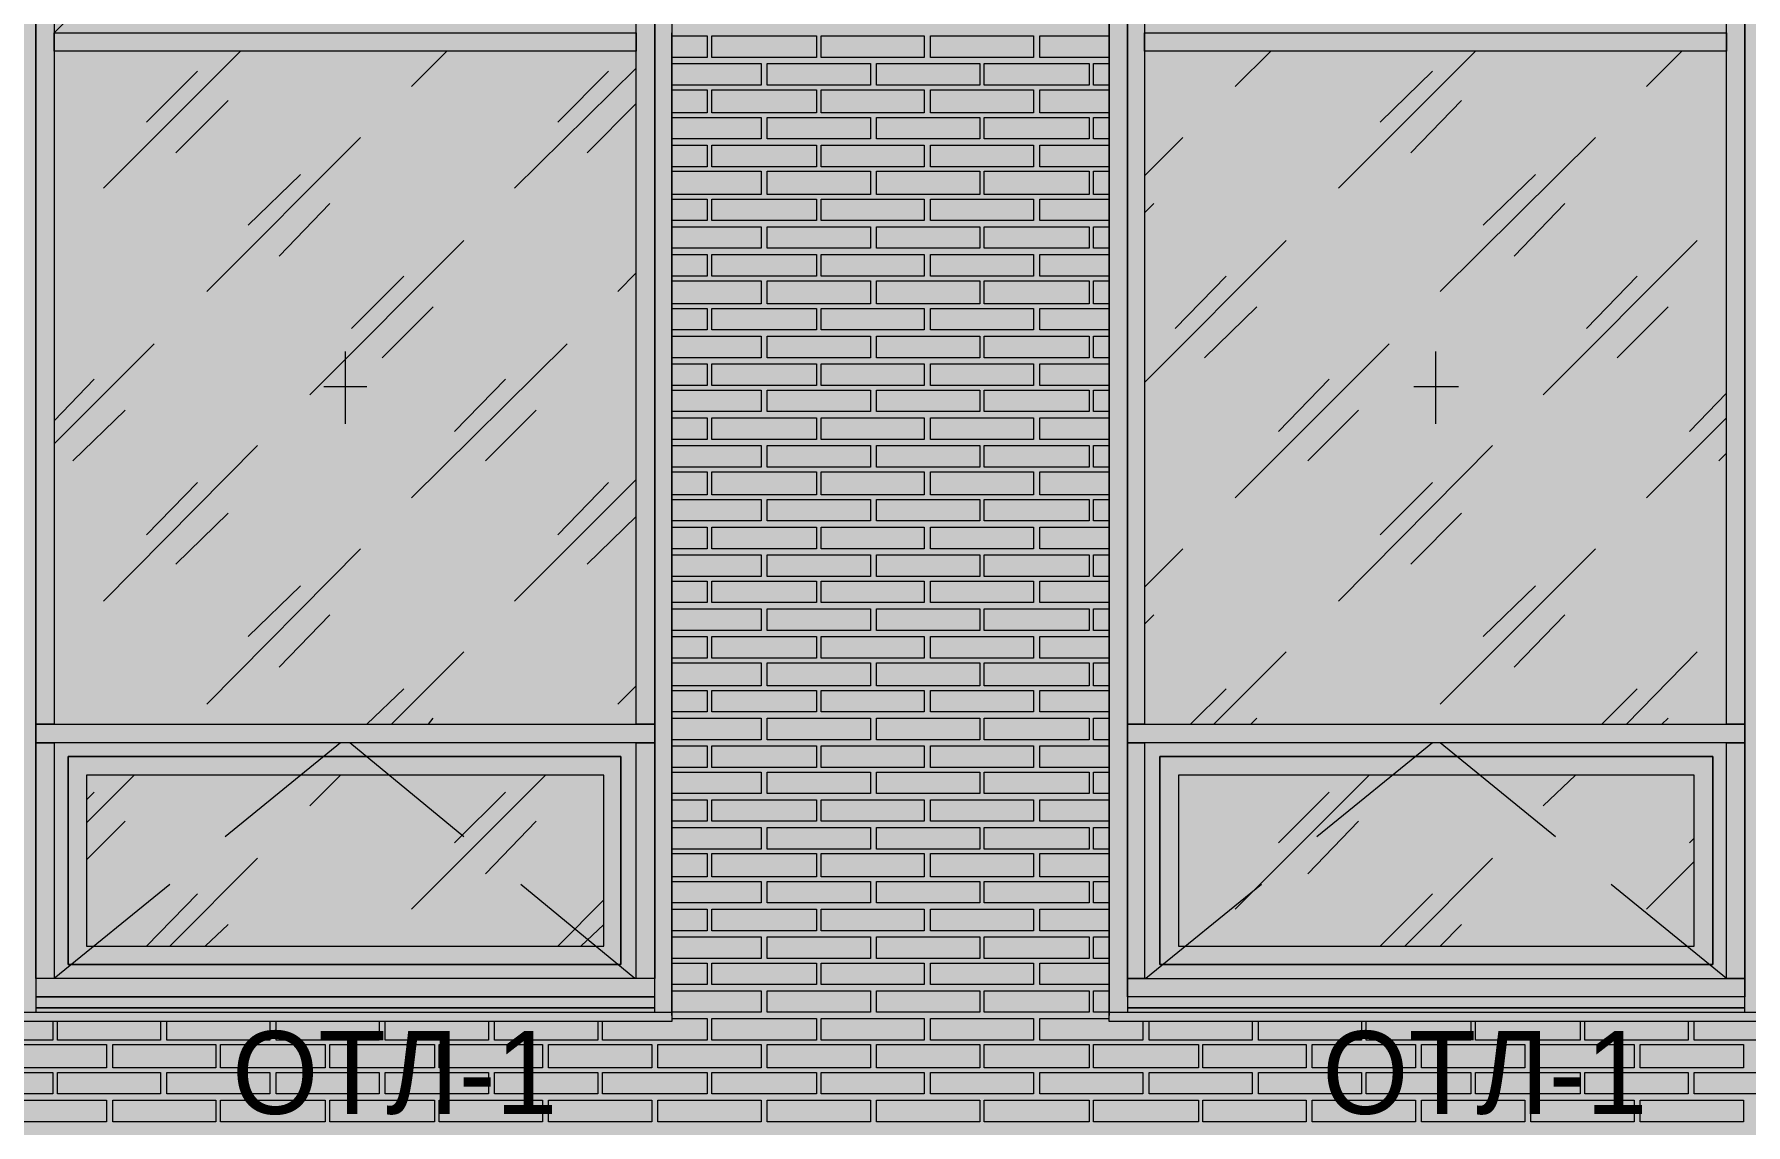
# Model space of a CAD drawing. Header units: millimetres. Extents: x -28928 to 100580, y -22867 to 36490.
# Drawn here: x 20052 to 24754, y -267 to 2729 of the extents above; entities that cross this region are included whole.
import ezdxf

# ---------------------------------------------------------------- set-up
doc = ezdxf.new("R2010")
doc.units = ezdxf.units.MM
doc.layers.add('PDF _Геометрия', color=7, linetype='Continuous', true_color=0x8f8e8d)
doc.layers.add('PDF _Сплошная заливка', color=7, linetype='Continuous', true_color=0xffffff)
doc.layers.add('PDF _Текст', color=7, linetype='Continuous')

msp = doc.modelspace()

# ---------------------------------------------------------------- hatches: boundary and pattern name
at = {"layer": 'PDF _Сплошная заливка', "true_color": 0xdcd6cf, "transparency": 33554559}
msp.add_hatch(color=254, dxfattribs=at).paths.add_polyline_path([(29465.3, 1544.1), (29486.4, 1544.1), (29486.4, 9028.4), (4952.2, 9028.4), (4952.2, -4713.2), (29465.3, -4713.2)])

# ---------------------------------------------------------------- linework, layer by layer
at = {"layer": 'PDF _Геометрия', "color": 7, "lineweight": 9}
for points in [[(20005.3, 6929.9), (20056.1, 6929.9), (20056.1, 6853.7), (20056.1, 2707.6), (20056.1, 808), (20056.1, 109.9), (20056.1, 42.2)], [(24803, 6929.9), (23004.9, 6929.9), (23004.9, 5711.4), (23004.9, 3553.7), (23004.9, 2733), (23004.9, 33.7), (23004.9, 109.9), (23004.9, 808), (23004.9, 2707.6), (23004.9, 6853.7), (23004.9, 6929.9), (23055.7, 6929.9), (23055.7, 6853.7), (23055.7, 2707.6), (23055.7, 808), (23055.7, 109.9), (23055.7, 42.2)], [(24752.2, 42.2), (24752.2, 109.9), (24752.2, 808), (24752.2, 2707.6), (24752.2, 6853.7), (24752.2, 6929.9), (24752.2, 6879.1), (24726.8, 6879.1), (23081.1, 6879.1), (23055.7, 6879.1), (23102.2, 6879.1), (23102.2, 2707.6), (23102.2, 833.4), (23055.7, 833.4), (23055.7, 2707.6), (23055.7, 6879.1), (23055.7, 6929.9), (23081.1, 6929.9), (24726.8, 6929.9), (24752.2, 6929.9), (24803, 6929.9)], [(20106.8, 6879.1), (20106.8, 2707.6), (20106.8, 833.4), (20056.1, 833.4), (20056.1, 2707.6), (20056.1, 6879.1)], [(21756.8, 42.2), (21756.8, 109.9), (21756.8, 808), (21756.8, 2707.6), (21756.8, 6853.7)], [(21803.4, 6853.7), (21803.4, 2707.6), (21803.4, 808), (21803.4, 109.9), (21803.4, 33.7), (21803.4, 2733)], [(20106.8, 2733), (21706.1, 2733), (21706.1, 2682.2), (20106.8, 2682.2), (20106.8, 2733), (20381.8, 3012.2)], [(20242.2, 2305.7), (20618.7, 2682.2)], [(21088.4, 2584.9), (21185.7, 2682.2)], [(23351.8, 2584.9), (23449.1, 2682.2)], [(23635.3, 2305.7), (24011.8, 2682.2)], [(24481.4, 2584.9), (24578.7, 2682.2)], [(21371.8, 2305.7), (21706.1, 2635.7)], [(20360.7, 2487.6), (20500.3, 2627.2)], [(21490.3, 2487.6), (21629.9, 2627.2)], [(23749.5, 2487.6), (23893.4, 2627.2)], [(20441.1, 2403), (20584.9, 2546.8)], [(23834.1, 2403), (23973.7, 2546.8)], [(21570.7, 2403), (21706.1, 2538.4)], [(20525.7, 2022.2), (20948.7, 2445.3)], [(23102.2, 2339.5), (23208, 2445.3)], [(23914.5, 2022.2), (24341.8, 2445.3)], [(20639.9, 2204.1), (20783.7, 2343.7)], [(24033, 2204.1), (24176.8, 2343.7)], [(20724.5, 2119.5), (20864.1, 2263.4)], [(23102.2, 2238), (23127.6, 2263.4)], [(24117.6, 2119.5), (24257.2, 2263.4)], [(20809.1, 1738.7), (21232.2, 2161.8)], [(23102.2, 1772.6), (23491.4, 2161.8)], [(24198, 1738.7), (24621.1, 2161.8)], [(21655.3, 2022.2), (21706.1, 2073)], [(20923.4, 1920.7), (21067.2, 2064.5)], [(23186.8, 1920.7), (23326.4, 2064.5)], [(24316.4, 1920.7), (24456.1, 2064.5)], [(21008, 1840.3), (21147.6, 1979.9)], [(23267.2, 1840.3), (23411.1, 1979.9)], [(24401.1, 1840.3), (24540.7, 1979.9)], [(20106.8, 1603.4), (20381.8, 1878.4)], [(20906.4, 1857.2), (20906.4, 1658.4)], [(21088.4, 1455.3), (21515.7, 1878.4)], [(23351.8, 1455.3), (23774.9, 1878.4)], [(23901.8, 1857.2), (23901.8, 1658.4)], [(20106.8, 1666.8), (20216.8, 1781)], [(20965.7, 1759.9), (20847.2, 1759.9)], [(21206.8, 1637.2), (21346.4, 1781)], [(23470.3, 1637.2), (23609.9, 1781)], [(23965.3, 1759.9), (23842.6, 1759.9)], [(24599.9, 1637.2), (24701.4, 1743)], [(20157.6, 1556.8), (20301.4, 1696.4)], [(21291.4, 1556.8), (21431.1, 1696.4)], [(23550.7, 1556.8), (23690.3, 1696.4)], [(24481.4, 1455.3), (24701.4, 1675.3)], [(20242.2, 1171.8), (20665.3, 1599.1)], [(23635.3, 1171.8), (24058.4, 1599.1)], [(24680.3, 1556.8), (24701.4, 1578)], [(21371.8, 1171.8), (21706.1, 1506)], [(20360.7, 1353.7), (20500.3, 1497.6)], [(21490.3, 1353.7), (21629.9, 1497.6)], [(23749.5, 1353.7), (23893.4, 1497.6)], [(20441.1, 1273.4), (20584.9, 1413)], [(23834.1, 1273.4), (23973.7, 1413)], [(21570.7, 1273.4), (21706.1, 1404.5)], [(20525.7, 888.4), (20948.7, 1315.7)], [(23102.2, 1209.9), (23208, 1315.7)], [(23914.5, 888.4), (24341.8, 1315.7)], [(20639.9, 1074.5), (20783.7, 1214.1)], [(24033, 1074.5), (24176.8, 1214.1)], [(20724.5, 989.9), (20864.1, 1133.7)], [(23102.2, 1108.4), (23127.6, 1133.7)], [(24117.6, 989.9), (24257.2, 1133.7)], [(21033.4, 833.4), (21232.2, 1032.2)], [(23292.6, 833.4), (23491.4, 1032.2)], [(24426.4, 833.4), (24621.1, 1032.2)], [(20965.7, 833.4), (21067.2, 930.7)], [(21655.3, 888.4), (21706.1, 939.1)], [(23229.1, 833.4), (23326.4, 930.7)], [(24358.7, 833.4), (24456.1, 930.7)], [(21134.9, 833.4), (21147.6, 850.3)], [(23394.1, 833.4), (23411.1, 850.3)], [(24523.7, 833.4), (24540.7, 850.3)], [(20424.1, 393.4), (20106.8, 135.3), (20056.1, 135.3), (20056.1, 84.5), (21756.8, 84.5), (21756.8, 135.3), (20056.1, 135.3), (20056.1, 782.6), (20106.8, 782.6), (20106.8, 135.3)], [(20893.7, 782.6), (20576.4, 524.5)], [(21232.2, 524.5), (20919.1, 782.6)], [(23893.4, 782.6), (23576.1, 524.5)], [(24231.8, 524.5), (23914.5, 782.6)], [(24701.4, 135.3), (24701.4, 782.6), (24752.2, 782.6), (24752.2, 135.3), (24701.4, 135.3), (24384.1, 393.4)], [(20195.7, 562.6), (20326.8, 693.7)], [(20809.1, 609.1), (20893.7, 693.7)], [(21088.4, 325.7), (21456.4, 693.7)], [(23351.8, 325.7), (23719.9, 693.7)], [(24198, 609.1), (24286.8, 693.7)], [(20195.7, 626), (20216.8, 647.2)], [(21206.8, 507.6), (21346.4, 647.2)], [(23470.3, 507.6), (23609.9, 647.2)], [(20195.7, 461), (20301.4, 566.8)], [(21291.4, 423), (21431.1, 566.8)], [(23550.7, 423), (23690.3, 566.8)], [(24599.9, 507.6), (24612.6, 520.3)], [(20424.1, 224.1), (20665.3, 465.3)], [(23817.2, 224.1), (24058.4, 465.3)], [(24481.4, 325.7), (24612.6, 456.8)], [(21701.8, 135.3), (21388.7, 393.4)], [(23423.7, 393.4), (23106.4, 135.3)], [(20360.7, 224.1), (20500.3, 368)], [(21490.3, 224.1), (21617.2, 351)], [(23749.5, 224.1), (23893.4, 368)], [(20521.4, 224.1), (20584.9, 283.4)], [(21553.7, 224.1), (21617.2, 283.4)], [(23914.5, 224.1), (23973.7, 283.4)], [(21756.8, 84.5), (20056.1, 84.5)], [(21756.8, 54.9), (20056.1, 54.9), (21756.8, 54.9)], [(21756.8, 54.9), (20056.1, 54.9)], [(24752.2, 84.5), (23055.7, 84.5)], [(24752.2, 54.9), (23055.7, 54.9), (24752.2, 54.9)], [(24752.2, 54.9), (23055.7, 54.9)], [(21803.4, 46.4), (21803.4, 42.2), (21803.4, 16.8), (20005.3, 16.8), (20005.3, 42.2), (20005.3, 46.4)], [(20005.3, 42.2), (21803.4, 42.2)], [(21803.4, 25.3), (21803.4, 21)], [(24803, 46.4), (24803, 42.2), (24803, 16.8), (23004.9, 16.8), (23004.9, 42.2), (23004.9, 46.4)], [(23004.9, 42.2), (24803, 42.2)], [(23004.9, 21), (23004.9, 25.3)]]:
    msp.add_lwpolyline(points, dxfattribs=at)
for points in [[(21706.1, 2707.6), (21706.1, 6879.1), (21756.8, 6879.1), (21756.8, 2707.6), (21756.8, 833.4), (21706.1, 833.4)], [(24701.4, 2707.6), (24701.4, 6879.1), (24752.2, 6879.1), (24752.2, 2707.6), (24752.2, 833.4), (24701.4, 833.4)], [(23102.2, 2733), (24701.4, 2733), (24701.4, 2682.2), (23102.2, 2682.2)], [(20056.1, 833.4), (21756.8, 833.4), (21756.8, 782.6), (20056.1, 782.6)], [(23055.7, 833.4), (24752.2, 833.4), (24752.2, 782.6), (23055.7, 782.6)], [(21706.1, 135.3), (21706.1, 782.6), (21756.8, 782.6), (21756.8, 135.3)], [(23055.7, 135.3), (23055.7, 782.6), (23102.2, 782.6), (23102.2, 135.3)], [(21663.7, 173.4), (21663.7, 744.5), (20144.9, 744.5), (20144.9, 173.4)], [(20144.9, 744.5), (21663.7, 744.5), (21663.7, 173.4), (20144.9, 173.4)], [(24663.4, 173.4), (24663.4, 744.5), (23144.5, 744.5), (23144.5, 173.4)], [(23144.5, 744.5), (24663.4, 744.5), (24663.4, 173.4), (23144.5, 173.4)], [(20195.7, 693.7), (20195.7, 224.1), (21617.2, 224.1), (21617.2, 693.7)], [(21617.2, 693.7), (20195.7, 693.7), (20195.7, 224.1), (21617.2, 224.1)], [(23195.3, 693.7), (23195.3, 224.1), (24612.6, 224.1), (24612.6, 693.7)], [(24612.6, 693.7), (23195.3, 693.7), (23195.3, 224.1), (24612.6, 224.1)], [(23055.7, 135.3), (24752.2, 135.3), (24752.2, 84.5), (23055.7, 84.5)]]:
    msp.add_lwpolyline(points, close=True, dxfattribs=at)
at = {"layer": 'PDF _Геометрия', "lineweight": 9}
for points in [[(21803.4, 2724.5), (21900.7, 2724.5), (21900.7, 2665.3), (21803.4, 2665.3)], [(23004.9, 2665.3), (22814.5, 2665.3), (22814.5, 2724.5), (23004.9, 2724.5)], [(21803.4, 2648.4), (21904.9, 2648.4), (22048.7, 2648.4), (22048.7, 2589.1), (21904.9, 2589.1), (21803.4, 2589.1)], [(23004.9, 2589.1), (22962.6, 2589.1), (22962.6, 2648.4), (23004.9, 2648.4)], [(21803.4, 2576.4), (21900.7, 2576.4), (21900.7, 2513), (21803.4, 2513)], [(23004.9, 2513), (22814.5, 2513), (22814.5, 2576.4), (23004.9, 2576.4)], [(21803.4, 2500.3), (21904.9, 2500.3), (22048.7, 2500.3), (22048.7, 2441), (21904.9, 2441), (21803.4, 2441)], [(23004.9, 2441), (22962.6, 2441), (22962.6, 2500.3), (23004.9, 2500.3)], [(21803.4, 2424.1), (21900.7, 2424.1), (21900.7, 2364.9), (21803.4, 2364.9)], [(23004.9, 2364.9), (22814.5, 2364.9), (22814.5, 2424.1), (23004.9, 2424.1)], [(21803.4, 2352.2), (21904.9, 2352.2), (22048.7, 2352.2), (22048.7, 2288.7), (21904.9, 2288.7), (21803.4, 2288.7)], [(23004.9, 2288.7), (22962.6, 2288.7), (22962.6, 2352.2), (23004.9, 2352.2)], [(21803.4, 2276), (21900.7, 2276), (21900.7, 2216.8), (21803.4, 2216.8)], [(23004.9, 2216.8), (22814.5, 2216.8), (22814.5, 2276), (23004.9, 2276)], [(21803.4, 2199.9), (21904.9, 2199.9), (22048.7, 2199.9), (22048.7, 2140.7), (21904.9, 2140.7), (21803.4, 2140.7)], [(23004.9, 2140.7), (22962.6, 2140.7), (22962.6, 2199.9), (23004.9, 2199.9)], [(21803.4, 2123.7), (21900.7, 2123.7), (21900.7, 2064.5), (21803.4, 2064.5)], [(23004.9, 2064.5), (22814.5, 2064.5), (22814.5, 2123.7), (23004.9, 2123.7)], [(21803.4, 2051.8), (21904.9, 2051.8), (22048.7, 2051.8), (22048.7, 1988.4), (21904.9, 1988.4), (21803.4, 1988.4)], [(23004.9, 1988.4), (22962.6, 1988.4), (22962.6, 2051.8), (23004.9, 2051.8)], [(21803.4, 1975.7), (21900.7, 1975.7), (21900.7, 1916.4), (21803.4, 1916.4)], [(23004.9, 1916.4), (22814.5, 1916.4), (22814.5, 1975.7), (23004.9, 1975.7)], [(21803.4, 1899.5), (21904.9, 1899.5), (22048.7, 1899.5), (22048.7, 1840.3), (21904.9, 1840.3), (21803.4, 1840.3)], [(23004.9, 1840.3), (22962.6, 1840.3), (22962.6, 1899.5), (23004.9, 1899.5)], [(21803.4, 1823.4), (21900.7, 1823.4), (21900.7, 1764.1), (21803.4, 1764.1)], [(23004.9, 1764.1), (22814.5, 1764.1), (22814.5, 1823.4), (23004.9, 1823.4)], [(21803.4, 1751.4), (21904.9, 1751.4), (22048.7, 1751.4), (22048.7, 1692.2), (21904.9, 1692.2), (21803.4, 1692.2)], [(23004.9, 1692.2), (22962.6, 1692.2), (22962.6, 1751.4), (23004.9, 1751.4)], [(21803.4, 1675.3), (21900.7, 1675.3), (21900.7, 1616), (21803.4, 1616)], [(23004.9, 1616), (22814.5, 1616), (22814.5, 1675.3), (23004.9, 1675.3)], [(21803.4, 1599.1), (21904.9, 1599.1), (22048.7, 1599.1), (22048.7, 1539.9), (21904.9, 1539.9), (21803.4, 1539.9)], [(23004.9, 1539.9), (22962.6, 1539.9), (22962.6, 1599.1), (23004.9, 1599.1)], [(21803.4, 1527.2), (21900.7, 1527.2), (21900.7, 1463.7), (21803.4, 1463.7)], [(23004.9, 1463.7), (22814.5, 1463.7), (22814.5, 1527.2), (23004.9, 1527.2)], [(21803.4, 1451), (21904.9, 1451), (22048.7, 1451), (22048.7, 1391.8), (21904.9, 1391.8), (21803.4, 1391.8)], [(23004.9, 1391.8), (22962.6, 1391.8), (22962.6, 1451), (23004.9, 1451)], [(21803.4, 1374.9), (21900.7, 1374.9), (21900.7, 1315.7), (21803.4, 1315.7)], [(23004.9, 1315.7), (22814.5, 1315.7), (22814.5, 1374.9), (23004.9, 1374.9)], [(21803.4, 1298.7), (21904.9, 1298.7), (22048.7, 1298.7), (22048.7, 1239.5), (21904.9, 1239.5), (21803.4, 1239.5)], [(23004.9, 1239.5), (22962.6, 1239.5), (22962.6, 1298.7), (23004.9, 1298.7)], [(21803.4, 1226.8), (21900.7, 1226.8), (21900.7, 1167.6), (21803.4, 1167.6)], [(23004.9, 1167.6), (22814.5, 1167.6), (22814.5, 1226.8), (23004.9, 1226.8)], [(21803.4, 1150.7), (21904.9, 1150.7), (22048.7, 1150.7), (22048.7, 1091.4), (21904.9, 1091.4), (21803.4, 1091.4)], [(23004.9, 1091.4), (22962.6, 1091.4), (22962.6, 1150.7), (23004.9, 1150.7)], [(21803.4, 1074.5), (21900.7, 1074.5), (21900.7, 1015.3), (21803.4, 1015.3)], [(23004.9, 1015.3), (22814.5, 1015.3), (22814.5, 1074.5), (23004.9, 1074.5)], [(21803.4, 1002.6), (21904.9, 1002.6), (22048.7, 1002.6), (22048.7, 939.1), (21904.9, 939.1), (21803.4, 939.1)], [(23004.9, 939.1), (22962.6, 939.1), (22962.6, 1002.6), (23004.9, 1002.6)], [(21803.4, 926.4), (21900.7, 926.4), (21900.7, 867.2), (21803.4, 867.2)], [(23004.9, 867.2), (22814.5, 867.2), (22814.5, 926.4), (23004.9, 926.4)], [(21803.4, 850.3), (21904.9, 850.3), (22048.7, 850.3), (22048.7, 791), (21904.9, 791), (21803.4, 791)], [(23004.9, 791), (22962.6, 791), (22962.6, 850.3), (23004.9, 850.3)], [(21803.4, 774.1), (21900.7, 774.1), (21900.7, 714.9), (21803.4, 714.9)], [(23004.9, 714.9), (22814.5, 714.9), (22814.5, 774.1), (23004.9, 774.1)], [(21803.4, 702.2), (21904.9, 702.2), (22048.7, 702.2), (22048.7, 643), (21904.9, 643), (21803.4, 643)], [(23004.9, 643), (22962.6, 643), (22962.6, 702.2), (23004.9, 702.2)], [(21803.4, 626), (21900.7, 626), (21900.7, 566.8), (21803.4, 566.8)], [(23004.9, 566.8), (22814.5, 566.8), (22814.5, 626), (23004.9, 626)], [(21803.4, 549.9), (21904.9, 549.9), (22048.7, 549.9), (22048.7, 490.7), (21904.9, 490.7), (21803.4, 490.7)], [(23004.9, 490.7), (22962.6, 490.7), (22962.6, 549.9), (23004.9, 549.9)], [(21803.4, 478), (21900.7, 478), (21900.7, 414.5), (21803.4, 414.5)], [(23004.9, 414.5), (22814.5, 414.5), (22814.5, 478), (23004.9, 478)], [(21803.4, 401.8), (21904.9, 401.8), (22048.7, 401.8), (22048.7, 342.6), (21904.9, 342.6), (21803.4, 342.6)], [(23004.9, 342.6), (22962.6, 342.6), (22962.6, 401.8), (23004.9, 401.8)], [(21803.4, 325.7), (21900.7, 325.7), (21900.7, 266.4), (21803.4, 266.4)], [(23004.9, 266.4), (22814.5, 266.4), (22814.5, 325.7), (23004.9, 325.7)], [(21803.4, 249.5), (21904.9, 249.5), (22048.7, 249.5), (22048.7, 190.3), (21904.9, 190.3), (21803.4, 190.3)], [(23004.9, 190.3), (22962.6, 190.3), (22962.6, 249.5), (23004.9, 249.5)], [(21803.4, 177.6), (21900.7, 177.6), (21900.7, 118.4), (21803.4, 118.4)], [(23004.9, 118.4), (22814.5, 118.4), (22814.5, 177.6), (23004.9, 177.6)], [(21803.4, 101.4), (21904.9, 101.4), (22048.7, 101.4), (22048.7, 42.2), (21904.9, 42.2), (21803.4, 42.2)], [(23004.9, 42.2), (22962.6, 42.2), (22962.6, 101.4), (23004.9, 101.4)], [(20102.6, 16.8), (20102.6, -34), (19814.9, -34), (19814.9, 25.3), (20005.3, 25.3)], [(20398.7, 16.8), (20398.7, -34), (20115.3, -34), (20115.3, 16.8)], [(20699.1, 16.8), (20699.1, -34), (20415.7, -34), (20415.7, 16.8)], [(20999.5, 16.8), (20999.5, -34), (20716.1, -34), (20716.1, 16.8)], [(21299.9, 16.8), (21299.9, -34), (21016.4, -34), (21016.4, 16.8)], [(21600.3, 16.8), (21600.3, -34), (21316.8, -34), (21316.8, 16.8)], [(21803.4, 25.3), (21900.7, 25.3), (21900.7, -34), (21613, -34), (21613, 16.8)], [(23098, 16.8), (23098, -34), (22814.5, -34), (22814.5, 25.3), (23004.9, 25.3)], [(23398.4, 16.8), (23398.4, -34), (23114.9, -34), (23114.9, 16.8)], [(23698.7, 16.8), (23698.7, -34), (23415.3, -34), (23415.3, 16.8)], [(23999.1, 16.8), (23999.1, -34), (23711.4, -34), (23711.4, 16.8)], [(24299.5, 16.8), (24299.5, -34), (24011.8, -34), (24011.8, 16.8)], [(24595.7, 16.8), (24595.7, -34), (24312.2, -34), (24312.2, 16.8)], [(24803, 25.3), (24896.1, 25.3), (24896.1, -34), (24612.6, -34), (24612.6, 16.8)]]:
    msp.add_lwpolyline(points, dxfattribs=at)
for points in [[(22201.1, 2724.5), (22201.1, 2665.3), (21913.4, 2665.3), (21913.4, 2724.5)], [(22497.2, 2724.5), (22497.2, 2665.3), (22213.7, 2665.3), (22213.7, 2724.5)], [(22797.6, 2724.5), (22797.6, 2665.3), (22514.1, 2665.3), (22514.1, 2724.5)], [(22349.1, 2589.1), (22205.3, 2589.1), (22065.7, 2589.1), (22065.7, 2648.4), (22205.3, 2648.4), (22349.1, 2648.4)], [(22649.5, 2589.1), (22505.7, 2589.1), (22366.1, 2589.1), (22366.1, 2648.4), (22505.7, 2648.4), (22649.5, 2648.4)], [(22949.9, 2589.1), (22806.1, 2589.1), (22662.2, 2589.1), (22662.2, 2648.4), (22806.1, 2648.4), (22949.9, 2648.4)], [(22201.1, 2576.4), (22201.1, 2513), (21913.4, 2513), (21913.4, 2576.4)], [(22497.2, 2576.4), (22497.2, 2513), (22213.7, 2513), (22213.7, 2576.4)], [(22797.6, 2576.4), (22797.6, 2513), (22514.1, 2513), (22514.1, 2576.4)], [(22349.1, 2441), (22205.3, 2441), (22065.7, 2441), (22065.7, 2500.3), (22205.3, 2500.3), (22349.1, 2500.3)], [(22649.5, 2441), (22505.7, 2441), (22366.1, 2441), (22366.1, 2500.3), (22505.7, 2500.3), (22649.5, 2500.3)], [(22949.9, 2441), (22806.1, 2441), (22662.2, 2441), (22662.2, 2500.3), (22806.1, 2500.3), (22949.9, 2500.3)], [(22201.1, 2424.1), (22201.1, 2364.9), (21913.4, 2364.9), (21913.4, 2424.1)], [(22497.2, 2424.1), (22497.2, 2364.9), (22213.7, 2364.9), (22213.7, 2424.1)], [(22797.6, 2424.1), (22797.6, 2364.9), (22514.1, 2364.9), (22514.1, 2424.1)], [(22349.1, 2288.7), (22205.3, 2288.7), (22065.7, 2288.7), (22065.7, 2352.2), (22205.3, 2352.2), (22349.1, 2352.2)], [(22649.5, 2288.7), (22505.7, 2288.7), (22366.1, 2288.7), (22366.1, 2352.2), (22505.7, 2352.2), (22649.5, 2352.2)], [(22949.9, 2288.7), (22806.1, 2288.7), (22662.2, 2288.7), (22662.2, 2352.2), (22806.1, 2352.2), (22949.9, 2352.2)], [(22201.1, 2276), (22201.1, 2216.8), (21913.4, 2216.8), (21913.4, 2276)], [(22497.2, 2276), (22497.2, 2216.8), (22213.7, 2216.8), (22213.7, 2276)], [(22797.6, 2276), (22797.6, 2216.8), (22514.1, 2216.8), (22514.1, 2276)], [(22349.1, 2140.7), (22205.3, 2140.7), (22065.7, 2140.7), (22065.7, 2199.9), (22205.3, 2199.9), (22349.1, 2199.9)], [(22649.5, 2140.7), (22505.7, 2140.7), (22366.1, 2140.7), (22366.1, 2199.9), (22505.7, 2199.9), (22649.5, 2199.9)], [(22949.9, 2140.7), (22806.1, 2140.7), (22662.2, 2140.7), (22662.2, 2199.9), (22806.1, 2199.9), (22949.9, 2199.9)], [(22201.1, 2123.7), (22201.1, 2064.5), (21913.4, 2064.5), (21913.4, 2123.7)], [(22497.2, 2123.7), (22497.2, 2064.5), (22213.7, 2064.5), (22213.7, 2123.7)], [(22797.6, 2123.7), (22797.6, 2064.5), (22514.1, 2064.5), (22514.1, 2123.7)], [(22349.1, 1988.4), (22205.3, 1988.4), (22065.7, 1988.4), (22065.7, 2051.8), (22205.3, 2051.8), (22349.1, 2051.8)], [(22649.5, 1988.4), (22505.7, 1988.4), (22366.1, 1988.4), (22366.1, 2051.8), (22505.7, 2051.8), (22649.5, 2051.8)], [(22949.9, 1988.4), (22806.1, 1988.4), (22662.2, 1988.4), (22662.2, 2051.8), (22806.1, 2051.8), (22949.9, 2051.8)], [(22201.1, 1975.7), (22201.1, 1916.4), (21913.4, 1916.4), (21913.4, 1975.7)], [(22497.2, 1975.7), (22497.2, 1916.4), (22213.7, 1916.4), (22213.7, 1975.7)], [(22797.6, 1975.7), (22797.6, 1916.4), (22514.1, 1916.4), (22514.1, 1975.7)], [(22349.1, 1840.3), (22205.3, 1840.3), (22065.7, 1840.3), (22065.7, 1899.5), (22205.3, 1899.5), (22349.1, 1899.5)], [(22649.5, 1840.3), (22505.7, 1840.3), (22366.1, 1840.3), (22366.1, 1899.5), (22505.7, 1899.5), (22649.5, 1899.5)], [(22949.9, 1840.3), (22806.1, 1840.3), (22662.2, 1840.3), (22662.2, 1899.5), (22806.1, 1899.5), (22949.9, 1899.5)], [(22201.1, 1823.4), (22201.1, 1764.1), (21913.4, 1764.1), (21913.4, 1823.4)], [(22497.2, 1823.4), (22497.2, 1764.1), (22213.7, 1764.1), (22213.7, 1823.4)], [(22797.6, 1823.4), (22797.6, 1764.1), (22514.1, 1764.1), (22514.1, 1823.4)], [(22349.1, 1692.2), (22205.3, 1692.2), (22065.7, 1692.2), (22065.7, 1751.4), (22205.3, 1751.4), (22349.1, 1751.4)], [(22649.5, 1692.2), (22505.7, 1692.2), (22366.1, 1692.2), (22366.1, 1751.4), (22505.7, 1751.4), (22649.5, 1751.4)], [(22949.9, 1692.2), (22806.1, 1692.2), (22662.2, 1692.2), (22662.2, 1751.4), (22806.1, 1751.4), (22949.9, 1751.4)], [(22201.1, 1675.3), (22201.1, 1616), (21913.4, 1616), (21913.4, 1675.3)], [(22497.2, 1675.3), (22497.2, 1616), (22213.7, 1616), (22213.7, 1675.3)], [(22797.6, 1675.3), (22797.6, 1616), (22514.1, 1616), (22514.1, 1675.3)], [(22349.1, 1539.9), (22205.3, 1539.9), (22065.7, 1539.9), (22065.7, 1599.1), (22205.3, 1599.1), (22349.1, 1599.1)], [(22649.5, 1539.9), (22505.7, 1539.9), (22366.1, 1539.9), (22366.1, 1599.1), (22505.7, 1599.1), (22649.5, 1599.1)], [(22949.9, 1539.9), (22806.1, 1539.9), (22662.2, 1539.9), (22662.2, 1599.1), (22806.1, 1599.1), (22949.9, 1599.1)], [(22201.1, 1527.2), (22201.1, 1463.7), (21913.4, 1463.7), (21913.4, 1527.2)], [(22497.2, 1527.2), (22497.2, 1463.7), (22213.7, 1463.7), (22213.7, 1527.2)], [(22797.6, 1527.2), (22797.6, 1463.7), (22514.1, 1463.7), (22514.1, 1527.2)], [(22349.1, 1391.8), (22205.3, 1391.8), (22065.7, 1391.8), (22065.7, 1451), (22205.3, 1451), (22349.1, 1451)], [(22649.5, 1391.8), (22505.7, 1391.8), (22366.1, 1391.8), (22366.1, 1451), (22505.7, 1451), (22649.5, 1451)], [(22949.9, 1391.8), (22806.1, 1391.8), (22662.2, 1391.8), (22662.2, 1451), (22806.1, 1451), (22949.9, 1451)], [(22201.1, 1374.9), (22201.1, 1315.7), (21913.4, 1315.7), (21913.4, 1374.9)], [(22497.2, 1374.9), (22497.2, 1315.7), (22213.7, 1315.7), (22213.7, 1374.9)], [(22797.6, 1374.9), (22797.6, 1315.7), (22514.1, 1315.7), (22514.1, 1374.9)], [(22349.1, 1239.5), (22205.3, 1239.5), (22065.7, 1239.5), (22065.7, 1298.7), (22205.3, 1298.7), (22349.1, 1298.7)], [(22649.5, 1239.5), (22505.7, 1239.5), (22366.1, 1239.5), (22366.1, 1298.7), (22505.7, 1298.7), (22649.5, 1298.7)], [(22949.9, 1239.5), (22806.1, 1239.5), (22662.2, 1239.5), (22662.2, 1298.7), (22806.1, 1298.7), (22949.9, 1298.7)], [(22201.1, 1226.8), (22201.1, 1167.6), (21913.4, 1167.6), (21913.4, 1226.8)], [(22497.2, 1226.8), (22497.2, 1167.6), (22213.7, 1167.6), (22213.7, 1226.8)], [(22797.6, 1226.8), (22797.6, 1167.6), (22514.1, 1167.6), (22514.1, 1226.8)], [(22349.1, 1091.4), (22205.3, 1091.4), (22065.7, 1091.4), (22065.7, 1150.7), (22205.3, 1150.7), (22349.1, 1150.7)], [(22649.5, 1091.4), (22505.7, 1091.4), (22366.1, 1091.4), (22366.1, 1150.7), (22505.7, 1150.7), (22649.5, 1150.7)], [(22949.9, 1091.4), (22806.1, 1091.4), (22662.2, 1091.4), (22662.2, 1150.7), (22806.1, 1150.7), (22949.9, 1150.7)], [(22201.1, 1074.5), (22201.1, 1015.3), (21913.4, 1015.3), (21913.4, 1074.5)], [(22497.2, 1074.5), (22497.2, 1015.3), (22213.7, 1015.3), (22213.7, 1074.5)], [(22797.6, 1074.5), (22797.6, 1015.3), (22514.1, 1015.3), (22514.1, 1074.5)], [(22349.1, 939.1), (22205.3, 939.1), (22065.7, 939.1), (22065.7, 1002.6), (22205.3, 1002.6), (22349.1, 1002.6)], [(22649.5, 939.1), (22505.7, 939.1), (22366.1, 939.1), (22366.1, 1002.6), (22505.7, 1002.6), (22649.5, 1002.6)], [(22949.9, 939.1), (22806.1, 939.1), (22662.2, 939.1), (22662.2, 1002.6), (22806.1, 1002.6), (22949.9, 1002.6)], [(22201.1, 926.4), (22201.1, 867.2), (21913.4, 867.2), (21913.4, 926.4)], [(22497.2, 926.4), (22497.2, 867.2), (22213.7, 867.2), (22213.7, 926.4)], [(22797.6, 926.4), (22797.6, 867.2), (22514.1, 867.2), (22514.1, 926.4)], [(22349.1, 791), (22205.3, 791), (22065.7, 791), (22065.7, 850.3), (22205.3, 850.3), (22349.1, 850.3)], [(22649.5, 791), (22505.7, 791), (22366.1, 791), (22366.1, 850.3), (22505.7, 850.3), (22649.5, 850.3)], [(22949.9, 791), (22806.1, 791), (22662.2, 791), (22662.2, 850.3), (22806.1, 850.3), (22949.9, 850.3)], [(22201.1, 774.1), (22201.1, 714.9), (21913.4, 714.9), (21913.4, 774.1)], [(22497.2, 774.1), (22497.2, 714.9), (22213.7, 714.9), (22213.7, 774.1)], [(22797.6, 774.1), (22797.6, 714.9), (22514.1, 714.9), (22514.1, 774.1)], [(22349.1, 643), (22205.3, 643), (22065.7, 643), (22065.7, 702.2), (22205.3, 702.2), (22349.1, 702.2)], [(22649.5, 643), (22505.7, 643), (22366.1, 643), (22366.1, 702.2), (22505.7, 702.2), (22649.5, 702.2)], [(22949.9, 643), (22806.1, 643), (22662.2, 643), (22662.2, 702.2), (22806.1, 702.2), (22949.9, 702.2)], [(22201.1, 626), (22201.1, 566.8), (21913.4, 566.8), (21913.4, 626)], [(22497.2, 626), (22497.2, 566.8), (22213.7, 566.8), (22213.7, 626)], [(22797.6, 626), (22797.6, 566.8), (22514.1, 566.8), (22514.1, 626)], [(22349.1, 490.7), (22205.3, 490.7), (22065.7, 490.7), (22065.7, 549.9), (22205.3, 549.9), (22349.1, 549.9)], [(22649.5, 490.7), (22505.7, 490.7), (22366.1, 490.7), (22366.1, 549.9), (22505.7, 549.9), (22649.5, 549.9)], [(22949.9, 490.7), (22806.1, 490.7), (22662.2, 490.7), (22662.2, 549.9), (22806.1, 549.9), (22949.9, 549.9)], [(22201.1, 478), (22201.1, 414.5), (21913.4, 414.5), (21913.4, 478)], [(22497.2, 478), (22497.2, 414.5), (22213.7, 414.5), (22213.7, 478)], [(22797.6, 478), (22797.6, 414.5), (22514.1, 414.5), (22514.1, 478)], [(22349.1, 342.6), (22205.3, 342.6), (22065.7, 342.6), (22065.7, 401.8), (22205.3, 401.8), (22349.1, 401.8)], [(22649.5, 342.6), (22505.7, 342.6), (22366.1, 342.6), (22366.1, 401.8), (22505.7, 401.8), (22649.5, 401.8)], [(22949.9, 342.6), (22806.1, 342.6), (22662.2, 342.6), (22662.2, 401.8), (22806.1, 401.8), (22949.9, 401.8)], [(22201.1, 325.7), (22201.1, 266.4), (21913.4, 266.4), (21913.4, 325.7)], [(22497.2, 325.7), (22497.2, 266.4), (22213.7, 266.4), (22213.7, 325.7)], [(22797.6, 325.7), (22797.6, 266.4), (22514.1, 266.4), (22514.1, 325.7)], [(22349.1, 190.3), (22205.3, 190.3), (22065.7, 190.3), (22065.7, 249.5), (22205.3, 249.5), (22349.1, 249.5)], [(22649.5, 190.3), (22505.7, 190.3), (22366.1, 190.3), (22366.1, 249.5), (22505.7, 249.5), (22649.5, 249.5)], [(22949.9, 190.3), (22806.1, 190.3), (22662.2, 190.3), (22662.2, 249.5), (22806.1, 249.5), (22949.9, 249.5)], [(22201.1, 177.6), (22201.1, 118.4), (21913.4, 118.4), (21913.4, 177.6)], [(22497.2, 177.6), (22497.2, 118.4), (22213.7, 118.4), (22213.7, 177.6)], [(22797.6, 177.6), (22797.6, 118.4), (22514.1, 118.4), (22514.1, 177.6)], [(22349.1, 42.2), (22205.3, 42.2), (22065.7, 42.2), (22065.7, 101.4), (22205.3, 101.4), (22349.1, 101.4)], [(22649.5, 42.2), (22505.7, 42.2), (22366.1, 42.2), (22366.1, 101.4), (22505.7, 101.4), (22649.5, 101.4)], [(22949.9, 42.2), (22806.1, 42.2), (22662.2, 42.2), (22662.2, 101.4), (22806.1, 101.4), (22949.9, 101.4)], [(22201.1, 25.3), (22201.1, -34), (21913.4, -34), (21913.4, 25.3)], [(22497.2, 25.3), (22497.2, -34), (22213.7, -34), (22213.7, 25.3)], [(22797.6, 25.3), (22797.6, -34), (22514.1, -34), (22514.1, 25.3)], [(20250.7, -110.1), (20106.8, -110.1), (19967.2, -110.1), (19967.2, -46.6), (20106.8, -46.6), (20250.7, -46.6)], [(20551.1, -110.1), (20407.2, -110.1), (20267.6, -110.1), (20267.6, -46.6), (20407.2, -46.6), (20551.1, -46.6)], [(20851.4, -110.1), (20707.6, -110.1), (20563.7, -110.1), (20563.7, -46.6), (20707.6, -46.6), (20851.4, -46.6)], [(21151.8, -110.1), (21008, -110.1), (20864.1, -110.1), (20864.1, -46.6), (21008, -46.6), (21151.8, -46.6)], [(21448, -110.1), (21308.4, -110.1), (21164.5, -110.1), (21164.5, -46.6), (21308.4, -46.6), (21448, -46.6)], [(21748.4, -110.1), (21608.7, -110.1), (21464.9, -110.1), (21464.9, -46.6), (21608.7, -46.6), (21748.4, -46.6)], [(22048.7, -110.1), (21904.9, -110.1), (21765.3, -110.1), (21765.3, -46.6), (21904.9, -46.6), (22048.7, -46.6)], [(22349.1, -110.1), (22205.3, -110.1), (22065.7, -110.1), (22065.7, -46.6), (22205.3, -46.6), (22349.1, -46.6)], [(22649.5, -110.1), (22505.7, -110.1), (22366.1, -110.1), (22366.1, -46.6), (22505.7, -46.6), (22649.5, -46.6)], [(22949.9, -110.1), (22806.1, -110.1), (22662.2, -110.1), (22662.2, -46.6), (22806.1, -46.6), (22949.9, -46.6)], [(23250.3, -110.1), (23106.4, -110.1), (22962.6, -110.1), (22962.6, -46.6), (23106.4, -46.6), (23250.3, -46.6)], [(23546.4, -110.1), (23406.8, -110.1), (23263, -110.1), (23263, -46.6), (23406.8, -46.6), (23546.4, -46.6)], [(23846.8, -110.1), (23707.2, -110.1), (23563.4, -110.1), (23563.4, -46.6), (23707.2, -46.6), (23846.8, -46.6)], [(24147.2, -110.1), (24007.6, -110.1), (23863.7, -110.1), (23863.7, -46.6), (24007.6, -46.6), (24147.2, -46.6)], [(24447.6, -110.1), (24303.7, -110.1), (24164.1, -110.1), (24164.1, -46.6), (24303.7, -46.6), (24447.6, -46.6)], [(24748, -110.1), (24604.1, -110.1), (24464.5, -110.1), (24464.5, -46.6), (24604.1, -46.6), (24748, -46.6)], [(20102.6, -122.8), (20102.6, -182), (19814.9, -182), (19814.9, -122.8)], [(20398.7, -122.8), (20398.7, -182), (20115.3, -182), (20115.3, -122.8)], [(20699.1, -122.8), (20699.1, -182), (20415.7, -182), (20415.7, -122.8)], [(20999.5, -122.8), (20999.5, -182), (20716.1, -182), (20716.1, -122.8)], [(21299.9, -122.8), (21299.9, -182), (21016.4, -182), (21016.4, -122.8)], [(21600.3, -122.8), (21600.3, -182), (21316.8, -182), (21316.8, -122.8)], [(21900.7, -122.8), (21900.7, -182), (21613, -182), (21613, -122.8)], [(22201.1, -122.8), (22201.1, -182), (21913.4, -182), (21913.4, -122.8)], [(22497.2, -122.8), (22497.2, -182), (22213.7, -182), (22213.7, -122.8)], [(22797.6, -122.8), (22797.6, -182), (22514.1, -182), (22514.1, -122.8)], [(23098, -122.8), (23098, -182), (22814.5, -182), (22814.5, -122.8)], [(23398.4, -122.8), (23398.4, -182), (23114.9, -182), (23114.9, -122.8)], [(23698.7, -122.8), (23698.7, -182), (23415.3, -182), (23415.3, -122.8)], [(23999.1, -122.8), (23999.1, -182), (23711.4, -182), (23711.4, -122.8)], [(24299.5, -122.8), (24299.5, -182), (24011.8, -182), (24011.8, -122.8)], [(24595.7, -122.8), (24595.7, -182), (24312.2, -182), (24312.2, -122.8)], [(24896.1, -122.8), (24896.1, -182), (24612.6, -182), (24612.6, -122.8)], [(20250.7, -258.2), (20106.8, -258.2), (19967.2, -258.2), (19967.2, -199), (20106.8, -199), (20250.7, -199)], [(20551.1, -258.2), (20407.2, -258.2), (20267.6, -258.2), (20267.6, -199), (20407.2, -199), (20551.1, -199)], [(20851.4, -258.2), (20707.6, -258.2), (20563.7, -258.2), (20563.7, -199), (20707.6, -199), (20851.4, -199)], [(21151.8, -258.2), (21008, -258.2), (20864.1, -258.2), (20864.1, -199), (21008, -199), (21151.8, -199)], [(21448, -258.2), (21308.4, -258.2), (21164.5, -258.2), (21164.5, -199), (21308.4, -199), (21448, -199)], [(21748.4, -258.2), (21608.7, -258.2), (21464.9, -258.2), (21464.9, -199), (21608.7, -199), (21748.4, -199)], [(22048.7, -258.2), (21904.9, -258.2), (21765.3, -258.2), (21765.3, -199), (21904.9, -199), (22048.7, -199)], [(22349.1, -258.2), (22205.3, -258.2), (22065.7, -258.2), (22065.7, -199), (22205.3, -199), (22349.1, -199)], [(22649.5, -258.2), (22505.7, -258.2), (22366.1, -258.2), (22366.1, -199), (22505.7, -199), (22649.5, -199)], [(22949.9, -258.2), (22806.1, -258.2), (22662.2, -258.2), (22662.2, -199), (22806.1, -199), (22949.9, -199)], [(23250.3, -258.2), (23106.4, -258.2), (22962.6, -258.2), (22962.6, -199), (23106.4, -199), (23250.3, -199)], [(23546.4, -258.2), (23406.8, -258.2), (23263, -258.2), (23263, -199), (23406.8, -199), (23546.4, -199)], [(23846.8, -258.2), (23707.2, -258.2), (23563.4, -258.2), (23563.4, -199), (23707.2, -199), (23846.8, -199)], [(24147.2, -258.2), (24007.6, -258.2), (23863.7, -258.2), (23863.7, -199), (24007.6, -199), (24147.2, -199)], [(24447.6, -258.2), (24303.7, -258.2), (24164.1, -258.2), (24164.1, -199), (24303.7, -199), (24447.6, -199)], [(24748, -258.2), (24604.1, -258.2), (24464.5, -258.2), (24464.5, -199), (24604.1, -199), (24748, -199)]]:
    msp.add_lwpolyline(points, close=True, dxfattribs=at)
at = {"layer": 'PDF _Сплошная заливка', "lineweight": 9, "transparency": 33554559}
for points in [[(20106.8, 2682.2), (20106.8, 833.4), (21706.1, 2682.2), (21706.1, 833.4)], [(23102.2, 2682.2), (23102.2, 833.4), (24701.4, 2682.2), (24701.4, 833.4)], [(20195.7, 693.7), (20195.7, 224.1), (21617.2, 693.7), (21617.2, 224.1)], [(23195.3, 693.7), (23195.3, 224.1), (24612.6, 693.7), (24612.6, 224.1)]]:
    msp.add_solid(points, dxfattribs=at)

# ---------------------------------------------------------------- texts
at = {"layer": 'PDF _Текст', "char_height": 227.71, "attachment_point": 4, "style": ''}
for insert in [(20595.5, -124.7), (23590.7, -124.7)]:
    msp.add_mtext('ОТЛ-1', dxfattribs=dict(at, insert=insert))

doc.saveas('drawing.dxf')
